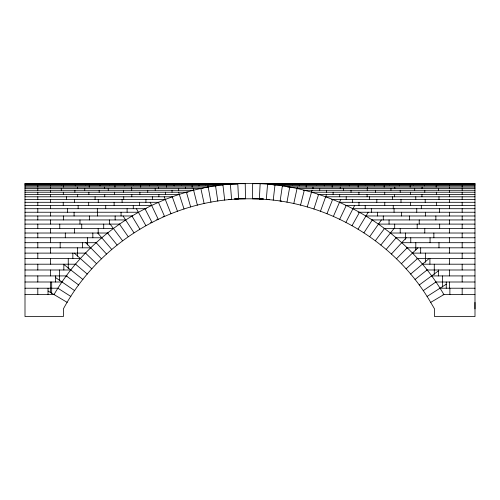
<?xml version="1.0" encoding="UTF-8"?>
<svg xmlns="http://www.w3.org/2000/svg" width="500" height="500" viewBox="0 0 500 500"><rect width="100%" height="100%" fill="white"/><g stroke="black" fill="none" stroke-linecap="round" stroke-linejoin="round"><path stroke-width="0.75" d="M474.963 308.881L474.963 302.394M260.15 183.444L259.375 199.025L252.431 198.8L252.688 183.444C330.006 184.094 405.062 227.712 443.906 294.569L430.688 302.394C395.619 242.131 329.038 201.956 259.375 199.025L263.25 199.025M267.613 183.688L266.312 199.481L269.419 199.481M273.225 200.169L274.988 184.913M282.525 184.913L280.113 201.081L281.525 201.081M286.962 202.219L289.731 187.113M293.781 203.581L297.356 187.113M300.544 205.162L304.294 190.275M307.25 206.975L312.05 190.275M313.894 209L318.619 194.387M320.469 211.244L326.538 194.387M326.969 213.706L332.644 199.438M333.381 216.381L340.769 199.438M339.706 219.262L346.3 205.394M345.925 222.35L354.694 205.394M352.044 225.637L359.544 212.237M25 294.569L54.019 294.569C92.856 227.712 167.913 184.094 245.231 183.444L245.487 198.8C170.769 199.319 98.775 243.162 63.394 308.881L63.394 316.556L25 316.556L25 183.444L474.963 183.444L475 316.556L434.525 316.556L434.525 308.881L430.688 302.394M358.05 229.131L368.244 212.237M363.944 232.819L372.306 219.938M369.706 236.694L381.388 219.938M375.337 240.763L384.531 228.456M380.838 245.012L394.069 228.456M386.188 249.438L396.169 237.769M391.394 254.037L406.262 237.769M396.444 258.812L407.175 247.819M401.337 263.744L417.938 247.819M406.062 268.837L417.494 258.575M410.619 274.081L429.075 258.575M415 279.475L427.081 269.988M419.206 285.006L438.444 270.887M423.225 290.675L435.894 282M427.05 296.469L446.256 284.237M25 183.688L245.238 183.688M252.681 183.688L474.963 183.688M25 184.175L237.044 184.175M267.575 184.175L474.963 184.175M25 184.913L222.931 184.913M272.962 184.913L474.963 184.913M25 185.888L216.806 185.888M282.375 185.888L474.963 185.888M25 187.113L208.188 187.113M287.606 187.113L474.963 187.113M25 188.575L203.075 188.575M297.038 188.575L474.963 188.575M25 190.275L193.625 190.275M303.587 190.275L474.963 190.275M25 192.213L188.025 192.213M311.488 192.213L474.963 192.213M25 194.387L179.3 194.387M317.769 194.387L474.963 194.387M25 196.794L172.506 196.794M325.669 196.794L474.963 196.794M234.606 198.8L263.319 198.8M234.669 199.025L238.544 199.025L237.775 183.444M25 199.438L165.281 199.438M228.5 199.481L231.612 199.481L230.35 184.175M331.625 199.438L474.963 199.438M25 202.3L158.831 202.3M339.519 202.3L474.963 202.3M25 205.394L151.619 205.394M345.875 205.394L474.963 205.394M25 208.706L146.3 208.706M352.981 208.706L474.963 208.706M25 212.237L138.375 212.237M358.144 212.237L474.963 212.237M25 215.981L132.706 215.981M365.988 215.981L474.963 215.981M162.975 216.381L164.537 216.381L158.4 202.3M156.656 219.262L158.219 219.262L150.144 202.3M25 219.938L125.619 219.938M371.925 219.938L474.963 219.938M150.431 222.35L151.994 222.35L144.944 208.706M25 224.1L119.975 224.1M378.488 224.1L474.963 224.1M25 228.456L113.387 228.456M383.919 228.456L474.963 228.456M25 233.019L108.275 233.019M390.425 233.019L474.963 233.019M25 237.769L101.75 237.769M395.712 237.769L474.963 237.769M25 242.7L96.788 242.7M401.756 242.7L474.963 242.7M25 247.819L90.75 247.819M406.438 247.819L474.963 247.819M25 253.113L86 253.113M412.419 253.113L474.963 253.113M25 258.575L80.431 258.575M416.831 258.575L474.963 258.575M25 264.2L75.938 264.2M422.381 264.2L474.963 264.2M25 269.988L70.844 269.988M426.763 269.988L474.963 269.988M25 275.919L67.112 275.919M431.587 275.919L474.963 275.919M25 282L62.025 282M435.55 282L474.963 282M25 288.219L57.9 288.219L70.869 296.469M440.006 288.219L474.963 288.219M443.013 294.569L474.963 294.569M48.038 291.031L67.231 302.394M55.538 277.562L74.7 290.675M66.331 275.919L78.713 285.006M63.837 264.481L82.919 279.475M75.544 264.2L87.3 274.081M74.35 253.113L91.856 268.837M85.5 253.113L96.581 263.744M85.756 242.7L101.475 258.812M96.169 242.7L106.525 254.037M97.688 233.019L111.731 249.438M107.494 233.019L117.081 245.012M110.131 224.1L122.581 240.763M119.431 224.1L128.212 236.694M123.05 215.981L133.981 232.819M131.931 215.981L139.869 229.131M136.4 208.706L145.875 225.637M164.231 196.794L170.95 213.706M172.25 196.794L177.45 211.244M178.6 192.213L184.025 209M186.431 192.213L190.669 206.975M193.2 188.575L197.375 205.162M200.881 188.575L204.144 203.581M207.969 185.888L210.956 202.219M215.544 185.888L217.806 201.081M222.844 184.175L224.694 200.169M462.169 184.175L462.169 184.913M462.169 185.888L462.169 187.113M462.169 188.575L462.169 190.275M462.169 192.213L462.169 194.387M462.169 196.794L462.169 199.438M462.169 202.3L462.169 205.394M462.169 208.706L462.169 212.237M462.169 215.981L462.169 219.938M462.169 224.1L462.169 228.456M462.169 233.019L462.169 237.769M462.169 242.7L462.169 247.819M462.169 253.113L462.169 258.575M462.169 264.2L462.169 269.988M462.169 275.919L462.169 282M462.169 288.219L462.169 294.569M449.881 288.219L449.881 294.569M449.369 183.688L449.369 184.175M449.369 184.913L449.369 185.888M449.369 187.113L449.369 188.575M449.369 190.275L449.369 192.213M449.369 194.387L449.369 196.794M449.369 199.438L449.369 202.3M449.369 205.394L449.369 208.706M449.369 212.237L449.369 215.981M449.369 219.938L449.369 224.1M449.369 228.456L449.369 233.019M449.369 237.769L449.369 242.7M449.369 247.819L449.369 253.113M449.369 258.575L449.369 264.2M449.369 269.988L449.369 275.919M449.369 282L449.369 288.219M446.256 282L446.256 288.219M442.444 275.919L442.444 287.062M439.681 224.1L439.681 228.456M439.462 208.706L439.462 212.237M438.975 196.794L438.975 199.438M438.981 242.7L438.981 247.819M438.431 188.575L438.431 190.275M438.444 269.988L438.444 275.919M437.919 184.175L437.919 184.913M436.356 192.213L436.356 194.387M436.369 202.3L436.369 205.394M436.163 185.888L436.163 187.113M435.869 215.981L435.869 219.938M434.269 264.2L434.269 274.363M433.862 233.019L433.862 237.769M430.062 237.769L430.062 242.7M429.913 258.575L429.913 264.2M425.381 253.113L425.381 262.238M425.369 212.237L425.369 215.981M425.188 199.438L425.188 202.3M424.787 190.275L424.787 192.213M424.787 228.456L424.787 233.019M424.356 184.913L424.356 185.888M422.056 183.688L422.056 184.175M422.088 187.113L422.088 188.575M421.95 194.387L421.95 196.794M421.319 205.394L421.319 208.706M420.675 247.819L420.675 253.113M419.212 219.938L419.212 224.1M417.188 224.1L417.188 228.456M416.756 208.706L416.756 212.237M415.8 242.7L415.8 250.019M415.781 196.794L415.781 199.438M414.694 188.575L414.694 190.275M413.669 184.175L413.669 184.913M410.763 237.769L410.763 242.7M410.544 192.213L410.544 194.387M410.569 202.3L410.569 205.394M410.163 185.888L410.163 187.113M409.575 215.981L409.575 219.938M405.556 233.019L405.556 239.325M401.375 212.237L401.375 215.981M401 199.438L401 202.3M400.206 190.275L400.206 192.213M400.206 228.456L400.206 233.019M399.35 184.913L399.35 185.888M394.812 187.113L394.812 188.575M394.75 183.688L394.75 184.175M394.7 224.1L394.7 228.456M394.531 194.387L394.531 196.794M394.056 208.706L394.056 212.237M393.263 205.394L393.263 208.706M392.587 196.794L392.587 199.438M390.956 188.575L390.956 190.275M389.419 184.175L389.419 184.913M389.056 219.938L389.056 224.1M384.769 202.3L384.769 205.394M384.731 192.213L384.731 194.387M384.162 185.888L384.162 187.113M383.281 215.981L383.281 219.938M377.375 212.237L377.375 215.981M376.819 199.438L376.819 202.3M375.619 190.275L375.619 192.213M374.338 184.913L374.338 185.888M371.35 208.706L371.35 212.237M369.394 196.794L369.394 199.438M367.531 187.113L367.531 188.575M367.438 183.688L367.438 184.175M367.219 188.575L367.219 190.275M367.113 194.387L367.113 196.794M365.213 205.394L365.213 208.706M365.169 184.175L365.169 184.913M358.969 202.3L358.969 205.394M358.919 192.213L358.919 194.387M358.162 185.888L358.162 187.113M352.631 199.438L352.631 202.3M351.037 190.275L351.037 192.213M349.325 184.913L349.325 185.888M346.206 196.794L346.206 199.438M343.481 188.575L343.481 190.275M340.919 184.175L340.919 184.913M340.25 187.113L340.25 188.575M340.125 183.688L340.125 184.175M339.694 194.387L339.694 196.794M333.106 192.213L333.106 194.387M332.163 185.888L332.163 187.113M326.456 190.275L326.456 192.213M324.319 184.913L324.319 185.888M319.744 188.575L319.744 190.275M316.669 184.175L316.669 184.913M312.975 187.113L312.975 188.575M312.819 183.688L312.819 184.175M306.163 185.888L306.163 187.113M299.306 184.913L299.306 185.888M292.419 184.175L292.419 184.913M285.506 183.688L285.506 184.175M212.519 183.688L212.519 184.175M205.681 184.175L205.681 184.913M198.881 184.913L198.881 185.888M192.113 185.888L192.113 187.113M185.531 183.688L185.531 184.175M185.381 187.113L185.381 188.575M181.7 184.175L181.7 184.913M178.681 188.575L178.681 190.275M174.163 184.913L174.163 185.888M172.031 190.275L172.031 192.213M166.394 185.888L166.394 187.113M165.425 192.213L165.425 194.387M158.869 194.387L158.869 196.794M158.544 183.688L158.544 184.175M158.419 187.113L158.419 188.575M157.713 184.175L157.713 184.913M155.2 188.575L155.2 190.275M152.369 196.794L152.369 199.438M149.45 184.913L149.45 185.888M147.744 190.275L147.744 192.213M145.931 199.438L145.931 202.3M140.675 185.888L140.675 187.113M139.9 192.213L139.9 194.387M139.569 202.3L139.569 205.394M133.731 184.175L133.731 184.913M133.281 205.394L133.281 208.706M131.8 194.387L131.8 196.794M131.719 188.575L131.719 190.275M131.556 183.688L131.556 184.175M131.463 187.113L131.463 188.575M127.106 208.706L127.106 212.237M124.738 184.913L124.738 185.888M123.725 196.794L123.725 199.438M123.456 190.275L123.456 192.213M122.1 199.438L122.1 202.3M121.062 212.237L121.062 215.981M115.144 215.981L115.144 219.938M114.956 185.888L114.956 187.113M114.375 192.213L114.375 194.387M114.125 202.3L114.125 205.394M109.75 184.175L109.75 184.913M109.362 219.938L109.362 224.1M108.238 188.575L108.238 190.275M105.719 205.394L105.719 208.706M104.731 194.387L104.731 196.794M104.569 183.688L104.569 184.175M104.506 187.113L104.506 188.575M103.713 224.1L103.713 228.456M100.025 184.913L100.025 185.888M99.169 190.275L99.169 192.213M98.263 199.438L98.263 202.3M98.2 228.456L98.2 233.019M97.575 212.237L97.575 215.981M97.338 208.706L97.338 212.237M95.081 196.794L95.081 199.438M92.831 233.019L92.831 237.769M89.362 215.981L89.362 219.938M89.237 185.888L89.237 187.113M88.85 192.213L88.85 194.387M88.681 202.3L88.681 205.394M87.606 237.769L87.606 244.969M85.763 184.175L85.763 184.913M84.763 188.575L84.763 190.275M82.531 242.7L82.531 247.819M81.737 224.1L81.737 228.456M79.975 219.938L79.975 224.1M78.156 205.394L78.156 208.706M77.581 183.688L77.581 184.175M77.663 194.387L77.663 196.794M77.613 247.819L77.613 256.15M77.55 187.113L77.55 188.575M75.312 184.913L75.312 185.888M74.881 190.275L74.881 192.213M74.431 199.438L74.431 202.3M74.4 228.456L74.4 233.019M74.081 212.237L74.081 215.981M72.85 253.113L72.85 258.575M68.256 258.575L68.256 268.762M67.569 208.706L67.569 212.237M66.438 196.794L66.438 199.438M65.312 233.019L65.312 237.769M63.837 264.2L63.837 269.988M63.519 185.888L63.519 187.113M63.581 215.981L63.581 219.938M63.325 192.213L63.325 194.387M63.238 202.3L63.238 205.394M61.781 184.175L61.781 184.913M61.281 188.575L61.281 190.275M60.169 242.7L60.169 247.819M59.769 224.1L59.769 228.456M59.594 269.988L59.594 280.462M55.538 275.919L55.538 282M51.681 282L51.681 293.469M50.594 183.688L50.594 184.175M50.594 184.913L50.594 185.888M50.594 187.113L50.594 188.575M50.594 190.275L50.594 192.213M50.594 194.387L50.594 196.794M50.594 199.438L50.594 202.3M50.594 205.394L50.594 208.706M50.594 212.237L50.594 215.981M50.594 219.938L50.594 224.1M50.594 228.456L50.594 233.019M50.594 237.769L50.594 242.7M50.594 247.819L50.594 253.113M50.594 258.575L50.594 264.2M50.594 269.988L50.594 275.919M50.594 282L50.594 292.719M48.038 288.219L48.038 294.569M37.8 184.175L37.8 184.913M37.8 185.888L37.8 187.113M37.8 188.575L37.8 190.275M37.8 192.213L37.8 194.387M37.8 196.794L37.8 199.438M37.8 202.3L37.8 205.394M37.8 208.706L37.8 212.237M37.8 215.981L37.8 219.938M37.8 224.1L37.8 228.456M37.8 233.019L37.8 237.769M37.8 242.7L37.8 247.819M37.8 253.113L37.8 258.575M37.8 264.2L37.8 269.988M37.8 275.919L37.8 282M37.8 288.219L37.8 294.569"/></g></svg>
